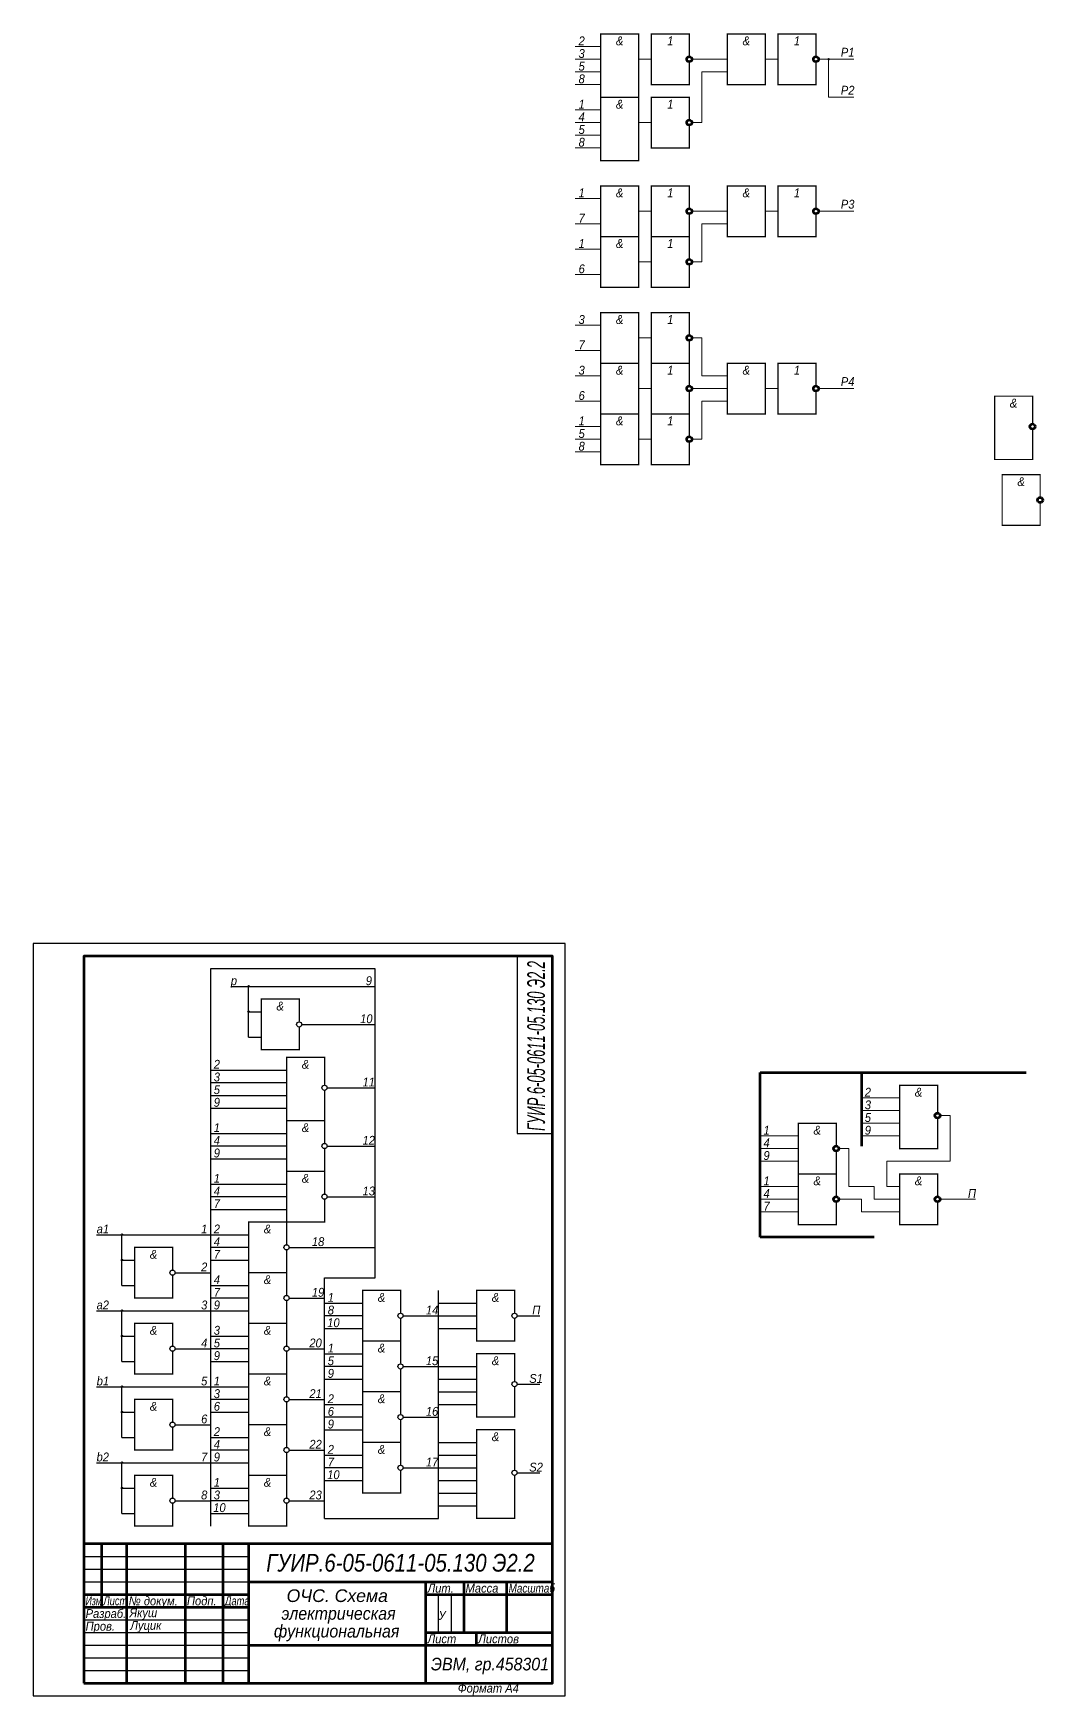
# Model space of a CAD drawing. Header units: millimetres. Extents: x -450 to 880, y -360 to 306.
# Drawn here: x -450 to -51, y -350 to 306 of the extents above; entities that cross this region are included whole.
import ezdxf
from ezdxf.enums import TextEntityAlignment as Align

# ---------------------------------------------------------------- set-up
doc = ezdxf.new("R2010")
doc.units = ezdxf.units.MM
doc.header["$LTSCALE"] = 0.5
doc.layers.get('0').update_dxf_attribs({"lineweight": 60})
doc.layers.add('3-размеры', color=6, linetype='Continuous')
doc.layers.add('small', color=7, linetype='Continuous', lineweight=20)
doc.styles.get("Standard").update_dxf_attribs({"font": 'ariali.ttf', "width": 0.9})

msp = doc.modelspace()

# ---------------------------------------------------------------- hatches: boundary and pattern name
at = {"layer": '3-размеры'}
h = msp.add_hatch(color=256, dxfattribs=at)
h.dxf.hatch_style = 1
h.paths.add_polyline_path([(-364.7, -70, 1), (-365.3, -70, 1)])
h = msp.add_hatch(color=256, dxfattribs=at)
h.dxf.hatch_style = 1
h.paths.add_polyline_path([(-364.7, -80, 1), (-365.3, -80, 1)])
h = msp.add_hatch(color=256, dxfattribs=at)
h.dxf.hatch_style = 1
h.paths.add_polyline_path([(-414.7, -168, 1), (-415.3, -168, 1)])
h = msp.add_hatch(color=256, dxfattribs=at)
h.dxf.hatch_style = 1
h.paths.add_polyline_path([(-414.7, -178, 1), (-415.3, -178, 1)])
h = msp.add_hatch(color=256, dxfattribs=at)
h.dxf.hatch_style = 1
h.paths.add_polyline_path([(-414.7, -198, 1), (-415.3, -198, 1)])
h = msp.add_hatch(color=256, dxfattribs=at)
h.dxf.hatch_style = 1
h.paths.add_polyline_path([(-414.7, -208, 1), (-415.3, -208, 1)])
h = msp.add_hatch(color=256, dxfattribs=at)
h.dxf.hatch_style = 1
h.paths.add_polyline_path([(-414.7, -228, 1), (-415.3, -228, 1)])
h = msp.add_hatch(color=256, dxfattribs=at)
h.dxf.hatch_style = 1
h.paths.add_polyline_path([(-414.7, -238, 1), (-415.3, -238, 1)])
h = msp.add_hatch(color=256, dxfattribs=at)
h.dxf.hatch_style = 1
h.paths.add_polyline_path([(-414.7, -258, 1), (-415.3, -258, 1)])
h = msp.add_hatch(color=256, dxfattribs=at)
h.dxf.hatch_style = 1
h.paths.add_polyline_path([(-414.7, -268, 1), (-415.3, -268, 1)])
at = {"layer": 'small'}
h = msp.add_hatch(color=256, dxfattribs=at)
h.dxf.hatch_style = 1
h.paths.add_polyline_path([(-135.7, 296, 1), (-136.3, 296, 1)])

# ---------------------------------------------------------------- linework, layer by layer
for p, q in [((-163, -169), (-163, -104)), ((-163, -104), (-58, -104)), ((-123, -104), (-123, -133)), ((-118, -169), (-163, -169))]:
    msp.add_line(p, q)
at = {"ltscale": 4, "const_width": 0.5}
for points in [[(-226, 306), (-211, 306), (-211, 281), (-226, 281)], [(-176, 306), (-161, 306), (-161, 286), (-176, 286)], [(-226, 281), (-211, 281), (-211, 256), (-226, 256)], [(-226, 246), (-211, 246), (-211, 226), (-226, 226)], [(-176, 246), (-161, 246), (-161, 226), (-176, 226)], [(-226, 226), (-211, 226), (-211, 206), (-226, 206)], [(-226, 196), (-211, 196), (-211, 176), (-226, 176)], [(-226, 176), (-211, 176), (-211, 156), (-226, 156)], [(-176, 176), (-161, 176), (-161, 156), (-176, 156)], [(-226, 156), (-211, 156), (-211, 136), (-226, 136)]]:
    msp.add_lwpolyline(points, close=True, dxfattribs=at)
at = {"const_width": 0.5}
for points in [[(-191, 294.98), (-191, 286), (-206, 286), (-206, 306), (-191, 306), (-191, 297.02)], [(-141, 294.98), (-141, 286), (-156, 286), (-156, 306), (-141, 306), (-141, 297.02)], [(-191, 269.98), (-191, 261), (-206, 261), (-206, 281), (-191, 281), (-191, 272.02)], [(-191, 234.98), (-191, 226), (-206, 226), (-206, 246), (-191, 246), (-191, 237.02)], [(-141, 234.98), (-141, 226), (-156, 226), (-156, 246), (-141, 246), (-141, 237.02)], [(-191, 214.98), (-191, 206), (-206, 206), (-206, 226), (-191, 226), (-191, 217.02)], [(-191, 184.98), (-191, 176), (-206, 176), (-206, 196), (-191, 196), (-191, 187.02)], [(-191, 164.98), (-191, 156), (-206, 156), (-206, 176), (-191, 176), (-191, 167.02)], [(-141, 164.98), (-141, 156), (-156, 156), (-156, 176), (-141, 176), (-141, 167.02)], [(-55.5, 150), (-55.5, 138), (-70.5, 138), (-70.5, 163), (-55.5, 163), (-55.5, 152.02)], [(-191, 144.98), (-191, 136), (-206, 136), (-206, 156), (-191, 156), (-191, 147.02)], [(-52.5, 120.98), (-52.5, 112), (-67.5, 112), (-67.5, 132), (-52.5, 132), (-52.5, 123.02)], [(-93, -122), (-93, -134), (-108, -134), (-108, -109), (-93, -109), (-93, -119.98)], [(-133, -135.02), (-133, -144), (-148, -144), (-148, -124), (-133, -124), (-133, -132.98)], [(-133, -155.02), (-133, -164), (-148, -164), (-148, -144), (-133, -144), (-133, -152.98)], [(-93, -155.02), (-93, -164), (-108, -164), (-108, -144), (-93, -144), (-93, -152.98)]]:
    msp.add_lwpolyline(points, dxfattribs=at)
for centre in [(-191, 296), (-141, 296), (-191, 271), (-191, 236), (-141, 236), (-191, 216), (-191, 186), (-191, 166), (-141, 166), (-55.5, 151), (-191, 146), (-52.5, 122), (-93, -121), (-133, -134), (-133, -154), (-93, -154)]:
    msp.add_circle(centre, 1.02)
at = {"layer": '3-размеры'}
for p, q in [((-430, -58), (-430, -72)), ((-259, -58), (-259, -128)), ((-380, -63), (-380, -283)), ((-315, -63), (-380, -63)), ((-315, -185), (-315, -63)), ((-372, -70), (-315, -70)), ((-365, -90), (-365, -70)), ((-365, -80), (-360, -80)), ((-344, -85), (-315, -85)), ((-365, -90), (-360, -90)), ((-380, -103), (-350, -103)), ((-350, -108), (-380, -108)), ((-334, -110), (-315, -110)), ((-380, -113), (-350, -113)), ((-380, -118), (-350, -118)), ((-380, -128), (-350, -128)), ((-259, -128), (-245, -128)), ((-350, -133), (-380, -133)), ((-334, -133), (-315, -133)), ((-380, -138), (-350, -138)), ((-380, -148), (-350, -148)), ((-350, -153), (-380, -153)), ((-334, -153), (-315, -153)), ((-380, -158), (-350, -158)), ((-425, -168), (-380, -168)), ((-415, -188), (-415, -168)), ((-380, -168), (-365, -168)), ((-365, -173), (-380, -173)), ((-349, -173), (-315, -173)), ((-415, -178), (-410, -178)), ((-394, -183), (-380, -183)), ((-380, -178), (-365, -178)), ((-415, -188), (-410, -188)), ((-380, -188), (-365, -188)), ((-335, -280), (-335, -185)), ((-335, -185), (-315, -185)), ((-290, -280), (-290, -190)), ((-365, -193), (-380, -193)), ((-349, -193), (-335, -193)), ((-335, -195), (-320, -195)), ((-320, -195), (-320, -200)), ((-290, -195), (-275, -195)), ((-425, -198), (-380, -198)), ((-415, -218), (-415, -198)), ((-380, -198), (-365, -198)), ((-320, -200), (-335, -200)), ((-304, -200), (-290, -200)), ((-290, -200), (-275, -200)), ((-259, -200), (-250, -200)), ((-415, -208), (-410, -208)), ((-380, -208), (-365, -208)), ((-335, -205), (-320, -205)), ((-290, -205), (-275, -205)), ((-394, -213), (-380, -213)), ((-365, -213), (-380, -213)), ((-349, -213), (-335, -213)), ((-335, -215), (-320, -215)), ((-415, -218), (-410, -218)), ((-380, -218), (-365, -218)), ((-320, -220), (-335, -220)), ((-304, -220), (-290, -220)), ((-290, -220), (-275, -220)), ((-425, -228), (-380, -228)), ((-415, -248), (-415, -228)), ((-380, -228), (-365, -228)), ((-335, -225), (-320, -225)), ((-290, -225), (-275, -225)), ((-259, -227), (-250, -227)), ((-365, -233), (-380, -233)), ((-349, -233), (-335, -233)), ((-335, -235), (-320, -235)), ((-290, -230), (-275, -230)), ((-290, -235), (-275, -235)), ((-415, -238), (-410, -238)), ((-380, -238), (-365, -238)), ((-320, -240), (-335, -240)), ((-304, -240), (-290, -240)), ((-415, -248), (-410, -248)), ((-394, -243), (-380, -243)), ((-380, -248), (-365, -248)), ((-335, -245), (-320, -245)), ((-365, -253), (-380, -253)), ((-349, -253), (-335, -253)), ((-335, -255), (-320, -255)), ((-290, -250), (-275, -250)), ((-290, -255), (-275, -255)), ((-425, -258), (-380, -258)), ((-415, -278), (-415, -258)), ((-380, -258), (-365, -258)), ((-320, -260), (-335, -260)), ((-304, -260), (-290, -260)), ((-290, -260), (-275, -260)), ((-259, -262), (-250, -262)), ((-415, -268), (-410, -268)), ((-380, -268), (-365, -268)), ((-335, -265), (-320, -265)), ((-290, -265), (-275, -265)), ((-394, -273), (-380, -273)), ((-365, -273), (-380, -273)), ((-349, -273), (-335, -273)), ((-290, -270), (-275, -270)), ((-290, -275), (-275, -275)), ((-415, -278), (-410, -278)), ((-380, -278), (-365, -278)), ((-335, -280), (-290, -280)), ((-295, -305), (-295, -310))]:
    msp.add_line(p, q, dxfattribs=at)
at = {"layer": '3-размеры', "lineweight": 60}
for p, q in [((-245, -290), (-430, -290)), ((-423, -290), (-423, -315)), ((-413, -345), (-413, -290)), ((-390, -290), (-390, -345)), ((-375, -345), (-375, -290)), ((-365, -290), (-365, -345)), ((-365, -305), (-245, -305)), ((-295, -345), (-295, -305)), ((-280, -305), (-280, -325)), ((-263, -325), (-263, -305)), ((-430, -310), (-365, -310)), ((-430, -315), (-365, -315)), ((-295, -310), (-245, -310)), ((-295, -325), (-245, -325)), ((-275, -330), (-275, -325)), ((-365, -330), (-245, -330))]:
    msp.add_line(p, q, dxfattribs=at)
at = {"layer": '3-размеры', "lineweight": -3}
for p, q in [((-430, -295), (-365, -295)), ((-430, -300), (-365, -300)), ((-430, -305), (-365, -305)), ((-290, -325), (-290, -310)), ((-285, -310), (-285, -325)), ((-430, -320), (-365, -320)), ((-430, -325), (-365, -325)), ((-430, -330), (-365, -330)), ((-430, -335), (-365, -335)), ((-430, -340), (-365, -340))]:
    msp.add_line(p, q, dxfattribs=at)
at = {"layer": '3-размеры'}
msp.add_lwpolyline([(-450, -350), (-240, -350), (-240, -53), (-450, -53)], close=True, dxfattribs=at)
at = {"layer": '3-размеры', "lineweight": 60}
msp.add_lwpolyline([(-430, -345), (-245, -345), (-245, -58), (-430, -58)], close=True, dxfattribs=at)
at = {"layer": '3-размеры', "const_width": 0.5}
for points in [[(-345, -86.02), (-345, -95), (-360, -95), (-360, -75), (-345, -75), (-345, -83.98)], [(-335, -111), (-335, -123), (-350, -123), (-350, -98), (-335, -98), (-335, -108.98)], [(-335, -134.02), (-335, -143), (-350, -143), (-350, -123), (-335, -123), (-335, -131.98)], [(-335, -154.02), (-335, -163), (-350, -163), (-350, -143), (-335, -143), (-335, -151.98)], [(-350, -174.02), (-350, -183), (-365, -183), (-365, -163), (-350, -163), (-350, -171.98)], [(-395, -184.02), (-395, -193), (-410, -193), (-410, -173), (-395, -173), (-395, -181.98)], [(-350, -194.02), (-350, -203), (-365, -203), (-365, -183), (-350, -183), (-350, -191.98)], [(-305, -201.02), (-305, -210), (-320, -210), (-320, -190), (-305, -190), (-305, -198.98)], [(-260, -201.02), (-260, -210), (-275, -210), (-275, -190), (-260, -190), (-260, -198.98)], [(-395, -214.02), (-395, -223), (-410, -223), (-410, -203), (-395, -203), (-395, -211.98)], [(-350, -214.02), (-350, -223), (-365, -223), (-365, -203), (-350, -203), (-350, -211.98)], [(-305, -221.02), (-305, -230), (-320, -230), (-320, -210), (-305, -210), (-305, -218.98)], [(-260, -228), (-260, -240), (-275, -240), (-275, -215), (-260, -215), (-260, -225.98)], [(-350, -234.02), (-350, -243), (-365, -243), (-365, -223), (-350, -223), (-350, -231.98)], [(-395, -244.02), (-395, -253), (-410, -253), (-410, -233), (-395, -233), (-395, -241.98)], [(-305, -241.02), (-305, -250), (-320, -250), (-320, -230), (-305, -230), (-305, -238.98)], [(-350, -254.02), (-350, -263), (-365, -263), (-365, -243), (-350, -243), (-350, -251.98)], [(-260, -263), (-260, -280), (-275, -280), (-275, -245), (-260, -245), (-260, -260.98)], [(-305, -261.02), (-305, -270), (-320, -270), (-320, -250), (-305, -250), (-305, -258.98)], [(-395, -274.02), (-395, -283), (-410, -283), (-410, -263), (-395, -263), (-395, -271.98)], [(-350, -274.02), (-350, -283), (-365, -283), (-365, -263), (-350, -263), (-350, -271.98)]]:
    msp.add_lwpolyline(points, dxfattribs=at)
at = {"layer": '3-размеры'}
for centre, radius in [((-365, -70), 0.3), ((-365, -80), 0.3), ((-345, -85), 1.02), ((-335, -110), 1.02), ((-335, -133), 1.02), ((-335, -153), 1.02), ((-415, -168), 0.3), ((-350, -173), 1.02), ((-415, -178), 0.3), ((-395, -183), 1.02), ((-350, -193), 1.02), ((-415, -198), 0.3), ((-305, -200), 1.02), ((-260, -200), 1.02), ((-415, -208), 0.3), ((-395, -213), 1.02), ((-350, -213), 1.02), ((-305, -220), 1.02), ((-415, -228), 0.3), ((-260, -227), 1.02), ((-350, -233), 1.02), ((-415, -238), 0.3), ((-395, -243), 1.02), ((-305, -240), 1.02), ((-350, -253), 1.02), ((-415, -258), 0.3), ((-305, -260), 1.02), ((-260, -262), 1.02), ((-415, -268), 0.3), ((-395, -273), 1.02), ((-350, -273), 1.02)]:
    msp.add_circle(centre, radius, dxfattribs=at)
at = {"layer": 'small'}
for p, q in [((-226, 301), (-236, 301)), ((-236, 296), (-226, 296)), ((-226, 296), (-226, 291)), ((-211, 296), (-206, 296)), ((-190, 296), (-176, 296)), ((-156, 296), (-161, 296)), ((-140, 296), (-126, 296)), ((-140, 296), (-136, 296)), ((-136, 296), (-136, 281)), ((-226, 291), (-236, 291)), ((-186, 271), (-186, 291)), ((-186, 291), (-176, 291)), ((-236, 286), (-226, 286)), ((-236, 276), (-226, 276)), ((-226, 276), (-226, 271)), ((-136, 281), (-126, 281)), ((-226, 271), (-236, 271)), ((-211, 271), (-206, 271)), ((-190, 271), (-186, 271)), ((-236, 266), (-226, 266)), ((-226, 266), (-226, 261)), ((-226, 261), (-236, 261)), ((-236, 241), (-226, 241)), ((-226, 241), (-226, 236)), ((-236, 231), (-226, 231)), ((-211, 236), (-206, 236)), ((-190, 236), (-176, 236)), ((-186, 216), (-186, 231)), ((-186, 231), (-176, 231)), ((-156, 236), (-161, 236)), ((-140, 236), (-126, 236)), ((-226, 221), (-236, 221)), ((-226, 211), (-236, 211)), ((-211, 216), (-206, 216)), ((-190, 216), (-186, 216)), ((-226, 191), (-236, 191)), ((-211, 186), (-206, 186)), ((-190, 186), (-186, 186)), ((-186, 186), (-186, 171)), ((-226, 181), (-236, 181)), ((-226, 171), (-236, 171)), ((-186, 171), (-176, 171)), ((-211, 166), (-206, 166)), ((-190, 166), (-176, 166)), ((-156, 166), (-161, 166)), ((-140, 166), (-126, 166)), ((-226, 161), (-236, 161)), ((-186, 146), (-186, 161)), ((-186, 161), (-176, 161)), ((-226, 151), (-236, 151)), ((-236, 146), (-226, 146)), ((-226, 146), (-226, 141)), ((-211, 146), (-206, 146)), ((-190, 146), (-186, 146)), ((-226, 141), (-236, 141)), ((-123, -114), (-108, -114)), ((-108, -119), (-123, -119)), ((-123, -124), (-108, -124)), ((-92, -121), (-88, -121)), ((-88, -121), (-88, -139)), ((-163, -129), (-148, -129)), ((-123, -129), (-108, -129)), ((-148, -134), (-163, -134)), ((-132, -134), (-128, -134)), ((-128, -134), (-128, -149)), ((-163, -139), (-148, -139)), ((-88, -139), (-113, -139)), ((-113, -139), (-113, -149)), ((-163, -149), (-148, -149)), ((-128, -149), (-118, -149)), ((-118, -149), (-118, -154)), ((-113, -149), (-108, -149)), ((-148, -154), (-163, -154)), ((-132, -154), (-123, -154)), ((-123, -154), (-123, -159)), ((-118, -154), (-108, -154)), ((-92, -154), (-78, -154)), ((-163, -159), (-148, -159)), ((-123, -159), (-108, -159))]:
    msp.add_line(p, q, dxfattribs=at)
msp.add_circle((-136, 296), 0.3, dxfattribs=at)

# ---------------------------------------------------------------- texts
at = {"layer": '3-размеры', "width": 0.520561}
msp.add_text('ГУИР.6-05-0611-05.130 Э2.2', height=7, rotation=90, dxfattribs=at).set_placement((-248, -127), (-248, -60), align=Align.FIT)
at = {"layer": '3-размеры'}
for s, height, width, p, p2 in [('ГУИР.6-05-0611-05.130 Э2.2', 7, 0.823574, (-358, -301), (-252, -301)), ('ОЧС. Схема', 5, 0.996093, (-350, -313), (-310, -313))]:
    msp.add_text(s, height=height, dxfattribs=dict(at, width=width)).set_placement(p, p2, align=Align.FIT)
at = {"layer": '3-размеры', "lineweight": -3}
for s, width, p in [('Лит.', 0.9, (-294.33, -309.3)), ('Масса', 0.9, (-279.33, -309.3)), ('Масштаб', 0.8, (-262.33, -309.3)), ('Изм.', 0.7, (-429.33, -314.3)), ('Лист', 0.75, (-422.33, -314.3)), ('№ докум.', 0.9, (-412.33, -314.3)), ('Подп.', 0.9, (-389.33, -314.3)), ('Дата', 0.75, (-374.33, -314.3)), ('Разраб.', 0.9, (-429.33, -319.3)), ('Пров.', 0.9, (-429.33, -324.3)), ('Лист', 0.9, (-294.33, -329.3)), ('Листов', 0.9, (-274.33, -329.3)), ('Формат А4', 0.9, (-282.4, -348.75))]:
    msp.add_text(s, height=3.5, dxfattribs=dict(at, width=width)).set_placement(p)
at = {"layer": '3-размеры', "width": 0.9}
for s, height, p in [('Якуш', 3.5, (-412, -319)), ('Луцик', 3.5, (-411.68, -323.98)), ('электрическая', 5, (-352, -320)), ('У', 3.5, (-290, -320)), ('функциональная', 5, (-355, -327)), ('ЭВМ, гр.458301', 5, (-293, -340))]:
    msp.add_text(s, height=height, dxfattribs=at).set_placement(p)
at = {"layer": '3-размеры', "char_height": 3.5, "attachment_point": 1}
for s, heights, insert in [('{\\fArial|b0|i1|c0|p34;p}', [0], (-372, -66)), ('\\pxqc;{\\fArial|b0|i1|c0|p34;9}', [0], (-322, -66)), ('\\pxqc;{\\fArial|b0|i1|c0|p34;&}', [0], (-357, -76)), ('\\pxqc;{\\fArial|b0|i1|c0|p34;10}', [0], (-323, -81)), ('\\pxqc;{\\fArial|b0|i1|c0|p34;2}', [0], (-382, -99)), ('\\pxqc;{\\fArial|b0|i1|c0|p34;3}', [0], (-382, -104)), ('\\pxqc;{\\fArial|b0|i1|c0|p34;&}', [0], (-347, -99)), ('\\pxqc;{\\fArial|b0|i1|c0|p34;5}', [0], (-382, -109)), ('11', [3.51], (-320, -106)), ('\\pxqc;{\\fArial|b0|i1|c0|p34;9}', [0], (-382, -114)), ('\\pxqc;{\\fArial|b0|i1|c0|p34;1}', [0], (-382, -124)), ('\\pxqc;{\\fArial|b0|i1|c0|p34;&}', [0], (-347, -124)), ('\\pxqc;{\\fArial|b0|i1|c0|p34;4}', [0], (-382, -129)), ('12', [3.51], (-320, -129)), ('\\pxqc;{\\fArial|b0|i1|c0|p34;9}', [0], (-382, -134)), ('\\pxqc;{\\fArial|b0|i1|c0|p34;1}', [0], (-382, -144)), ('\\pxqc;{\\fArial|b0|i1|c0|p34;&}', [0], (-347, -144)), ('\\pxqc;{\\fArial|b0|i1|c0|p34;4}', [0], (-382, -149)), ('13', [3.51], (-320, -149)), ('\\pxqc;{\\fArial|b0|i1|c0|p34;7}', [0], (-382, -154)), ('\\pxqc;{\\fArial|b0|i1|c0|p34;a1}', [0], (-427, -164)), ('\\pxqc;{\\fArial|b0|i1|c0|p34;1}', [0], (-387, -164)), ('\\pxqc;{\\fArial|b0|i1|c0|p34;2}', [0], (-382, -164)), ('\\pxqc;{\\fArial|b0|i1|c0|p34;&}', [0], (-362, -164)), ('\\pxqc;{\\fArial|b0|i1|c0|p34;4}', [0], (-382, -169)), ('18', [3.51], (-340, -169)), ('\\pxqc;{\\fArial|b0|i1|c0|p34;&}', [0], (-407, -174)), ('\\pxqc;{\\fArial|b0|i1|c0|p34;7}', [0], (-382, -174)), ('\\pxqc;{\\fArial|b0|i1|c204|p34;2}', [0], (-387, -179)), ('\\pxqc;{\\fArial|b0|i1|c0|p34;4}', [0], (-382, -184)), ('\\pxqc;{\\fArial|b0|i1|c0|p34;7}', [0], (-382, -189)), ('\\pxqc;{\\fArial|b0|i1|c0|p34;&}', [0], (-362, -184)), ('19', [3.51], (-340, -189)), ('{\\fArial|b0|i1|c0|p34;a\\fArial|b0|i1|c204|p34;2}', [0], (-425, -194)), ('\\pxqc;{\\fArial|b0|i1|c204|p34;3}', [0], (-387, -194)), ('\\pxqc;{\\fArial|b0|i1|c0|p34;9}', [0], (-382, -194)), ('\\pxqc;{\\fArial|b0|i1|c0|p34;1}', [3.51], (-337, -191)), ('\\pxqc;{\\fArial|b0|i1|c0|p34;8}', [0], (-337, -196)), ('\\pxqc;{\\fArial|b0|i1|c0|p34;&}', [0], (-317, -191)), ('14', [3.51], (-295, -196)), ('\\pxqc;{\\fArial|b0|i1|c0|p34;&}', [0], (-272, -191)), ('{\\fArial|b0|i1|c204|p34;П}', [0], (-253, -196)), ('\\pxqc;{\\fArial|b0|i1|c0|p34;10}', [0], (-336, -201)), ('\\pxqc;{\\fArial|b0|i1|c0|p34;&}', [0], (-407, -204)), ('\\pxqc;{\\fArial|b0|i1|c204|p34;4}', [0], (-387, -209)), ('\\pxqc;{\\fArial|b0|i1|c0|p34;3}', [0], (-382, -204)), ('\\pxqc;{\\fArial|b0|i1|c0|p34;5}', [0], (-382, -209)), ('\\pxqc;{\\fArial|b0|i1|c0|p34;&}', [0], (-362, -204)), ('20', [3.51], (-341, -209)), ('\\pxqc;{\\fArial|b0|i1|c0|p34;9}', [0], (-382, -214)), ('\\pxqc;{\\fArial|b0|i1|c0|p34;5}', [0], (-337, -216)), ('\\pxqc;{\\fArial|b0|i1|c0|p34;1}', [3.51], (-337, -211)), ('\\pxqc;{\\fArial|b0|i1|c0|p34;&}', [0], (-317, -211)), ('15', [3.51], (-295, -216)), ('\\pxqc;{\\fArial|b0|i1|c0|p34;&}', [0], (-272, -216)), ('\\pxqc;{\\fArial|b0|i1|c0|p34;9}', [0], (-337, -221)), ('\\pxqc;{\\fArial|b0|i1|c0|p34;S1}', [0], (-256, -223)), ('\\pxqc;{\\fArial|b0|i1|c0|p34;b1}', [0], (-427, -224)), ('\\pxqc;{\\fArial|b0|i1|c0|p34;5}', [0], (-387, -224)), ('\\pxqc;{\\fArial|b0|i1|c0|p34;3}', [0], (-382, -229)), ('\\pxqc;{\\fArial|b0|i1|c0|p34;1}', [0], (-382, -224)), ('\\pxqc;{\\fArial|b0|i1|c0|p34;&}', [0], (-362, -224)), ('21', [3.51], (-341, -229)), ('\\pxqc;{\\fArial|b0|i1|c0|p34;&}', [0], (-407, -234)), ('\\pxqc;{\\fArial|b0|i1|c0|p34;6}', [0], (-382, -234)), ('\\pxqc;{\\fArial|b0|i1|c0|p34;2}', [0], (-337, -231)), ('\\pxqc;{\\fArial|b0|i1|c0|p34;6}', [3.57], (-337, -236)), ('\\pxqc;{\\fArial|b0|i1|c0|p34;&}', [0], (-317, -231)), ('16', [3.51], (-295, -236)), ('\\pxqc;{\\fArial|b0|i1|c0|p34;6}', [0], (-387, -239)), ('\\pxqc;{\\fArial|b0|i1|c0|p34;9}', [0], (-337, -241)), ('\\pxqc;{\\fArial|b0|i1|c0|p34;2}', [0], (-382, -244)), ('\\pxqc;{\\fArial|b0|i1|c0|p34;4}', [0], (-382, -249)), ('\\pxqc;{\\fArial|b0|i1|c0|p34;&}', [0], (-362, -244)), ('22', [3.51], (-341, -249)), ('\\pxqc;{\\fArial|b0|i1|c0|p34;&}', [0], (-272, -246)), ('{\\fArial|b0|i1|c0|p34;b\\fArial|b0|i1|c204|p34;2}', [0], (-425, -254)), ('\\pxqc;{\\fArial|b0|i1|c0|p34;7}', [0], (-387, -254)), ('\\pxqc;{\\fArial|b0|i1|c0|p34;9}', [0], (-382, -254)), ('\\pxqc;{\\fArial|b0|i1|c0|p34;2}', [0], (-337, -251)), ('\\pxqc;{\\fArial|b0|i1|c0|p34;&}', [0], (-317, -251)), ('\\pxqc;{\\fArial|b0|i1|c0|p34;10}', [0], (-336, -261)), ('\\pxqc;{\\fArial|b0|i1|c0|p34;7}', [0], (-337, -256)), ('17', [3.51], (-295, -256)), ('\\pxqc;{\\fArial|b0|i1|c0|p34;S2}', [0], (-256, -258)), ('\\pxqc;{\\fArial|b0|i1|c0|p34;&}', [0], (-407, -264)), ('\\pxqc;{\\fArial|b0|i1|c0|p34;8}', [0], (-387, -269)), ('\\pxqc;{\\fArial|b0|i1|c0|p34;3}', [0], (-382, -269)), ('\\pxqc;{\\fArial|b0|i1|c0|p34;1}', [0], (-382, -264)), ('\\pxqc;{\\fArial|b0|i1|c0|p34;&}', [0], (-362, -264)), ('23', [3.51], (-341, -269)), ('\\pxqc;{\\fArial|b0|i1|c0|p34;10}', [0], (-381, -274))]:
    msp.add_mtext_dynamic_manual_height_columns(s, width=9, gutter_width=23.05, heights=heights, dxfattribs=dict(at, insert=insert))
at = {"layer": 'small', "char_height": 3.5, "attachment_point": 1}
for s, insert in [('\\pxqc;{\\fArial|b0|i1|c0|p34;2}', (-238, 305)), ('\\pxqc;{\\fArial|b0|i1|c0|p34;&}', (-223, 305)), ('\\pxqc;{\\fArial|b0|i1|c0|p34;1}', (-203, 305)), ('\\pxqc;{\\fArial|b0|i1|c0|p34;&}', (-173, 305)), ('\\pxqc;{\\fArial|b0|i1|c0|p34;1}', (-153, 305)), ('\\pxqc;{\\fArial|b0|i1|c0|p34;3}', (-238, 300)), ('\\pxqc;{\\fArial|b0|i1|c0|p34;P1}', (-133, 300.51)), ('\\pxqc;{\\fArial|b0|i1|c0|p34;5}', (-238, 295)), ('\\pxqc;{\\fArial|b0|i1|c0|p34;8}', (-238, 290)), ('\\pxqc;{\\fArial|b0|i1|c0|p34;P2}', (-133, 285.51)), ('\\pxqc;{\\fArial|b0|i1|c0|p34;1}', (-238, 280)), ('\\pxqc;{\\fArial|b0|i1|c0|p34;&}', (-223, 280)), ('\\pxqc;{\\fArial|b0|i1|c0|p34;1}', (-203, 280)), ('\\pxqc;{\\fArial|b0|i1|c0|p34;4}', (-238, 275)), ('\\pxqc;{\\fArial|b0|i1|c0|p34;5}', (-238, 270)), ('\\pxqc;{\\fArial|b0|i1|c0|p34;8}', (-238, 265)), ('\\pxqc;{\\fArial|b0|i1|c0|p34;1}', (-238, 245)), ('\\pxqc;{\\fArial|b0|i1|c0|p34;&}', (-223, 245)), ('\\pxqc;{\\fArial|b0|i1|c0|p34;1}', (-203, 245)), ('\\pxqc;{\\fArial|b0|i1|c0|p34;&}', (-173, 245)), ('\\pxqc;{\\fArial|b0|i1|c0|p34;1}', (-153, 245)), ('\\pxqc;{\\fArial|b0|i1|c0|p34;P3}', (-133, 240.51)), ('\\pxqc;{\\fArial|b0|i1|c0|p34;7}', (-238, 235)), ('\\pxqc;{\\fArial|b0|i1|c0|p34;1}', (-238, 225)), ('\\pxqc;{\\fArial|b0|i1|c0|p34;&}', (-223, 225)), ('\\pxqc;{\\fArial|b0|i1|c0|p34;1}', (-203, 225)), ('\\pxqc;{\\fArial|b0|i1|c0|p34;6}', (-238, 215)), ('\\pxqc;{\\fArial|b0|i1|c0|p34;3}', (-238, 195)), ('\\pxqc;{\\fArial|b0|i1|c0|p34;&}', (-223, 195)), ('\\pxqc;{\\fArial|b0|i1|c0|p34;1}', (-203, 195)), ('\\pxqc;{\\fArial|b0|i1|c0|p34;7}', (-238, 185)), ('\\pxqc;{\\fArial|b0|i1|c0|p34;3}', (-238, 175)), ('\\pxqc;{\\fArial|b0|i1|c0|p34;&}', (-223, 175)), ('\\pxqc;{\\fArial|b0|i1|c0|p34;1}', (-203, 175)), ('\\pxqc;{\\fArial|b0|i1|c0|p34;&}', (-173, 175)), ('\\pxqc;{\\fArial|b0|i1|c0|p34;1}', (-153, 175)), ('\\pxqc;{\\fArial|b0|i1|c0|p34;6}', (-238, 165)), ('\\pxqc;{\\fArial|b0|i1|c0|p34;P4}', (-133, 170.51)), ('\\pxqc;{\\fArial|b0|i1|c0|p34;&}', (-67.5, 162)), ('\\pxqc;{\\fArial|b0|i1|c0|p34;1}', (-238, 155)), ('\\pxqc;{\\fArial|b0|i1|c0|p34;&}', (-223, 155)), ('\\pxqc;{\\fArial|b0|i1|c0|p34;1}', (-203, 155)), ('\\pxqc;{\\fArial|b0|i1|c0|p34;5}', (-238, 150)), ('\\pxqc;{\\fArial|b0|i1|c0|p34;8}', (-238, 145)), ('\\pxqc;{\\fArial|b0|i1|c0|p34;&}', (-64.5, 131)), ('\\pxqc;{\\fArial|b0|i1|c0|p34;2}', (-125, -110)), ('\\pxqc;{\\fArial|b0|i1|c0|p34;&}', (-105, -110)), ('\\pxqc;{\\fArial|b0|i1|c0|p34;3}', (-125, -115)), ('\\pxqc;{\\fArial|b0|i1|c0|p34;5}', (-125, -120)), ('\\pxqc;{\\fArial|b0|i1|c0|p34;4}', (-165, -130)), ('\\pxqc;{\\fArial|b0|i1|c0|p34;1}', (-165, -125)), ('\\pxqc;{\\fArial|b0|i1|c0|p34;&}', (-145, -125)), ('\\pxqc;{\\fArial|b0|i1|c0|p34;9}', (-125, -125)), ('\\pxqc;{\\fArial|b0|i1|c0|p34;9}', (-165, -135)), ('\\pxqc;{\\fArial|b0|i1|c0|p34;4}', (-165, -150)), ('\\pxqc;{\\fArial|b0|i1|c0|p34;1}', (-165, -145)), ('\\pxqc;{\\fArial|b0|i1|c0|p34;&}', (-145, -145)), ('\\pxqc;{\\fArial|b0|i1|c0|p34;&}', (-105, -145)), ('{\\fArial|b0|i1|c204|p34;П}', (-81, -150)), ('\\pxqc;{\\fArial|b0|i1|c0|p34;7}', (-165, -155))]:
    msp.add_mtext_dynamic_manual_height_columns(s, width=9, gutter_width=23.05, heights=[0], dxfattribs=dict(at, insert=insert))

doc.saveas('drawing.dxf')
